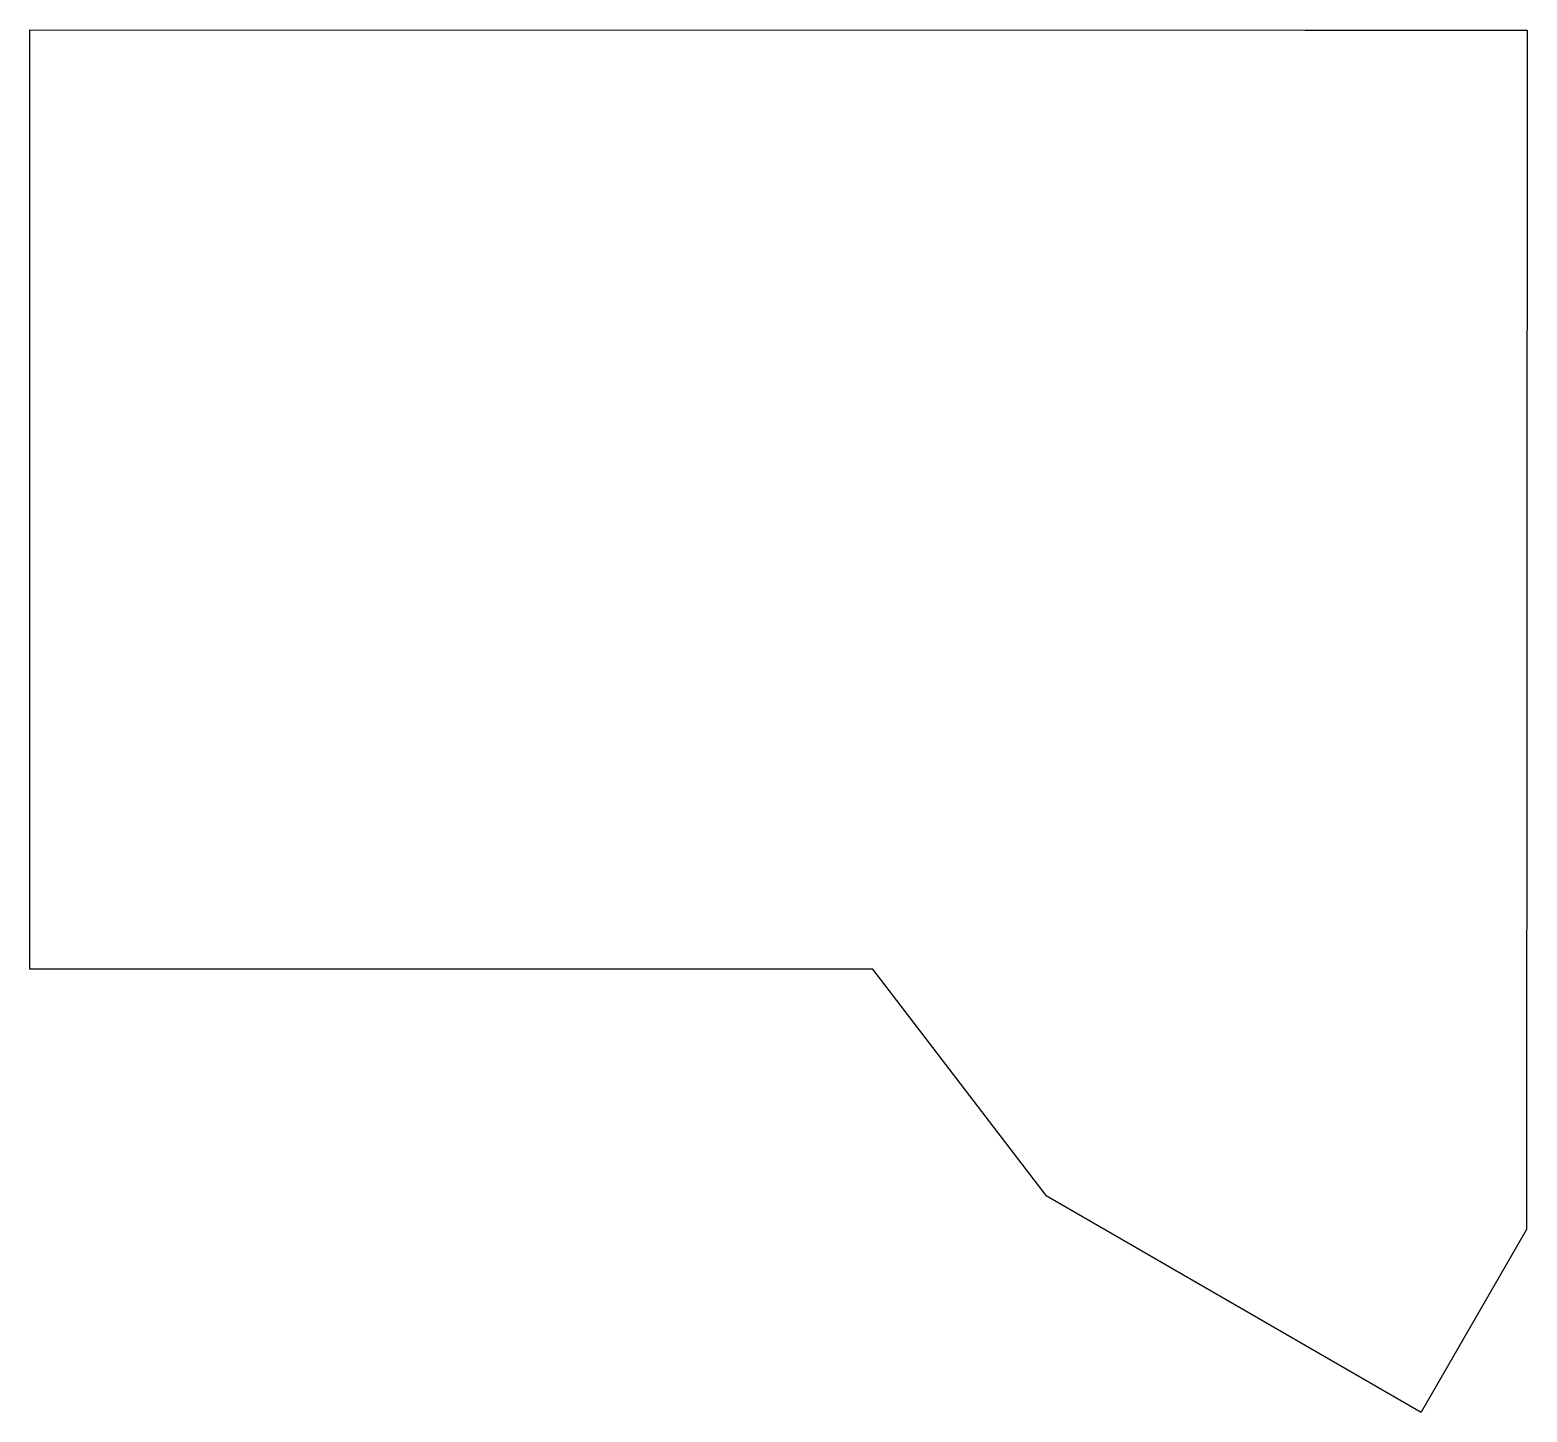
# Model space of a CAD drawing. Header units: millimetres. Extents: x -10 to 125, y -49 to 75.
import ezdxf

# ---------------------------------------------------------------- set-up
doc = ezdxf.new("R2010")
doc.units = ezdxf.units.MM

msp = doc.modelspace()

# ---------------------------------------------------------------- linework, layer by layer
for p, q in [((-10, -9.5), (-10, 75.2)), ((-10, 75.2), (105, 75.19)), ((105, 75.19), (125, 75.19)), ((125, 75.19), (124.96, -32.97)), ((28, -9.49), (-10, -9.5)), ((66, -9.49), (28, -9.49)), ((81.64, -29.9), (66, -9.49)), ((81.64, -29.9), (115.46, -49.42)), ((124.96, -32.97), (115.46, -49.42))]:
    msp.add_line(p, q)

doc.saveas('drawing.dxf')
